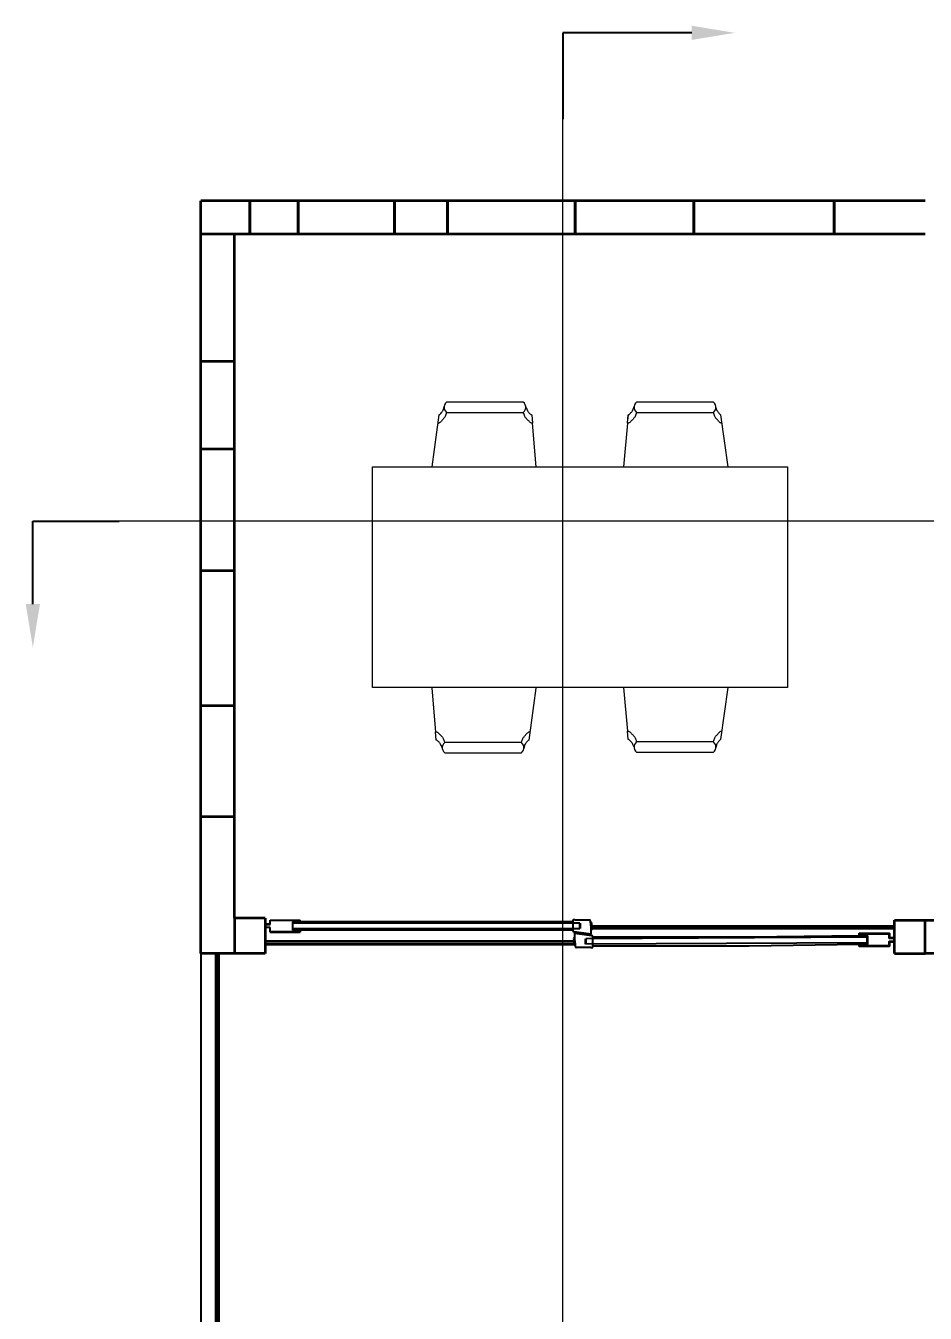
# Model space of a CAD drawing. Header units: inches. Extents: x -1721 to -596, y -6348 to -3031.
# Drawn here: x -606.35 to -602.6, y -3139.7 to -3134.33 of the extents above; entities that cross this region are included whole.
import ezdxf
from ezdxf import colors
from ezdxf.entities.mleader import LeaderData, LeaderLine
from ezdxf.math import Vec2, Vec3

# ---------------------------------------------------------------- set-up
doc = ezdxf.new("R2010")
doc.units = ezdxf.units.IN
doc.header["$MEASUREMENT"] = 0
for name, color, linetype, lineweight in [('A-FLOR-FTPT', 6, 'Continuous', 70), ('A-FURN', 8, 'Continuous', 18), ('A-WALL-FULL', 7, 'Continuous', 35), ('linee di sezione', 3, 'Continuous', 13)]:
    doc.layers.add(name, color=color, linetype=linetype, lineweight=lineweight)
for name, color, linetype in [('INFISSI_finissimi', 250, 'Continuous'), ('INFISSI_montanti', 2, 'Continuous'), ('INFISSI_vetro', 151, 'Continuous'), ('MURATURE', 5, 'Continuous')]:
    doc.layers.add(name, color=color, linetype=linetype)
doc.styles.get("Standard").update_dxf_attribs({"font": 'Arial.ttf'})

msp = doc.modelspace()

# ---------------------------------------------------------------- linework, layer by layer
for p, q in [((-605.3331, -3138.0887), (-605.3539, -3138.0887)), ((-605.3331, -3138.0758), (-605.3331, -3138.0573)), ((-605.3331, -3138.1072), (-605.3331, -3138.0887)), ((-605.2396, -3138.0645), (-605.2074, -3138.0645)), ((-605.2193, -3138.0573), (-605.2074, -3138.0573)), ((-605.2074, -3138.0645), (-605.2074, -3138.0573)), ((-604.0625, -3138.0556), (-604.071, -3138.0556)), ((-604.071, -3138.0556), (-604.071, -3138.1045)), ((-605.2396, -3138.0993), (-605.2074, -3138.0993)), ((-605.2193, -3138.107), (-605.2074, -3138.107)), ((-605.2074, -3138.0993), (-605.2074, -3138.107)), ((-604.071, -3138.1045), (-604.0654, -3138.1056)), ((-603.9878, -3138.1229), (-603.9935, -3138.1218)), ((-603.9878, -3138.1718), (-603.9878, -3138.1229)), ((-605.6223, -3138.1969), (-605.6223, -3144.1269)), ((-603.9963, -3138.1718), (-603.9878, -3138.1718))]:
    msp.add_line(p, q)
at = {"layer": 'A-FLOR-FTPT'}
msp.add_line((-605.5523, -3144.1269), (-605.5523, -3138.1969), dxfattribs=at)
at = {"layer": 'A-FURN'}
for p, q in [((-604.6077, -3135.9218), (-604.6059, -3135.9286)), ((-604.6059, -3135.9286), (-604.6025, -3135.9348)), ((-604.6025, -3135.9348), (-604.5977, -3135.94)), ((-604.2777, -3135.8965), (-604.5977, -3135.8965)), ((-604.5977, -3135.94), (-604.2777, -3135.94)), ((-604.2777, -3135.94), (-604.2729, -3135.9348)), ((-604.2695, -3135.9286), (-604.2678, -3135.9218)), ((-604.2665, -3135.92), (-604.2678, -3135.9147)), ((-604.2678, -3135.9218), (-604.2678, -3135.9147)), ((-603.8166, -3135.92), (-603.8149, -3135.9126)), ((-603.8153, -3135.9218), (-603.8136, -3135.9286)), ((-603.8136, -3135.9286), (-603.8102, -3135.9348)), ((-603.8102, -3135.9348), (-603.8054, -3135.94)), ((-603.4854, -3135.8965), (-603.8054, -3135.8965)), ((-603.8054, -3135.94), (-603.4854, -3135.94)), ((-603.4854, -3135.94), (-603.4806, -3135.9348)), ((-603.4772, -3135.9286), (-603.4754, -3135.9218)), ((-604.6293, -3135.95), (-604.6597, -3136.1666)), ((-604.6292, -3135.95), (-604.6293, -3135.95)), ((-604.2424, -3135.95), (-604.2425, -3135.95)), ((-604.2424, -3135.95), (-604.2393, -3135.985)), ((-604.2235, -3136.1666), (-604.2393, -3135.985)), ((-603.8437, -3135.985), (-603.8596, -3136.1666)), ((-603.8438, -3135.985), (-603.8407, -3135.95)), ((-603.8407, -3135.95), (-603.8428, -3135.974)), ((-603.8406, -3135.95), (-603.8407, -3135.95)), ((-603.4538, -3135.95), (-603.4539, -3135.95)), ((-603.4234, -3136.1666), (-603.4538, -3135.95)), ((-604.6597, -3137.0898), (-604.6439, -3137.2714)), ((-604.2539, -3137.3064), (-604.2235, -3137.0898)), ((-603.8596, -3137.0872), (-603.8438, -3137.2688)), ((-603.4538, -3137.3038), (-603.4234, -3137.0872)), ((-604.6407, -3137.3064), (-604.6439, -3137.2714)), ((-603.8407, -3137.3038), (-603.8438, -3137.2688)), ((-604.6407, -3137.3064), (-604.6407, -3137.3064)), ((-604.6167, -3137.3365), (-604.6154, -3137.3417)), ((-604.6136, -3137.3279), (-604.6154, -3137.3347)), ((-604.6154, -3137.3347), (-604.6154, -3137.3417)), ((-604.6055, -3137.3165), (-604.6103, -3137.3217)), ((-604.2855, -3137.3165), (-604.6055, -3137.3165)), ((-604.2806, -3137.3217), (-604.2855, -3137.3165)), ((-604.2773, -3137.3279), (-604.2806, -3137.3217)), ((-604.2755, -3137.3347), (-604.2773, -3137.3279)), ((-604.254, -3137.3064), (-604.2539, -3137.3064)), ((-603.8407, -3137.3038), (-603.8406, -3137.3038)), ((-603.8166, -3137.3339), (-603.8153, -3137.3391)), ((-603.8136, -3137.3253), (-603.8153, -3137.3321)), ((-603.8153, -3137.3321), (-603.8153, -3137.3391)), ((-603.8054, -3137.3139), (-603.8102, -3137.3191)), ((-603.4854, -3137.3139), (-603.8054, -3137.3139)), ((-603.4806, -3137.3191), (-603.4854, -3137.3139)), ((-603.4772, -3137.3253), (-603.4806, -3137.3191)), ((-603.4754, -3137.3321), (-603.4772, -3137.3253)), ((-603.4539, -3137.3038), (-603.4538, -3137.3038)), ((-604.6055, -3137.3599), (-604.2855, -3137.3599)), ((-603.8054, -3137.3573), (-603.4854, -3137.3573))]:
    msp.add_line(p, q, dxfattribs=at)
for points in [[(-604.6122, -3135.9311), (-604.6092, -3135.9217), (-604.6077, -3135.9147)], [(-604.5977, -3135.8965), (-604.6025, -3135.9017), (-604.6059, -3135.9079), (-604.6077, -3135.9147), (-604.6077, -3135.9218)], [(-604.2678, -3135.9147), (-604.2695, -3135.9079), (-604.2729, -3135.9017), (-604.2777, -3135.8965)], [(-604.2729, -3135.9348), (-604.2695, -3135.9286)], [(-603.8054, -3135.8965), (-603.8102, -3135.9017), (-603.8136, -3135.9079), (-603.8153, -3135.9147)], [(-603.8153, -3135.9147), (-603.8153, -3135.9218)], [(-603.4754, -3135.9218), (-603.4754, -3135.9147), (-603.4772, -3135.9079), (-603.4806, -3135.9017), (-603.4854, -3135.8965)], [(-603.4806, -3135.9348), (-603.4772, -3135.9286)], [(-603.4709, -3135.9311), (-603.4739, -3135.9217), (-603.4756, -3135.9134), (-603.4757, -3135.9132)], [(-604.6154, -3137.3417), (-604.6136, -3137.3485), (-604.6103, -3137.3547), (-604.6055, -3137.3599)], [(-604.6103, -3137.3217), (-604.6136, -3137.3279)], [(-604.2855, -3137.3599), (-604.2806, -3137.3547), (-604.2773, -3137.3485), (-604.2755, -3137.3417), (-604.2755, -3137.3347)], [(-604.271, -3137.3253), (-604.274, -3137.3347), (-604.2755, -3137.3417)], [(-603.8153, -3137.3391), (-603.8136, -3137.3459), (-603.8102, -3137.3521), (-603.8054, -3137.3573)], [(-603.8102, -3137.3191), (-603.8136, -3137.3253)], [(-603.4854, -3137.3573), (-603.4806, -3137.3521), (-603.4772, -3137.3459), (-603.4754, -3137.3391), (-603.4754, -3137.3321)], [(-603.4709, -3137.3227), (-603.4739, -3137.3321), (-603.4754, -3137.3391)]]:
    msp.add_lwpolyline(points, dxfattribs=at)
msp.add_lwpolyline([(-604.907, -3137.0872), (-604.907, -3136.1666), (-603.176, -3136.1666), (-603.176, -3137.0872)], close=True, dxfattribs=at)
for points in [[(-604.6266, -3135.9492), (-604.6257, -3135.9487), (-604.6249, -3135.948), (-604.624, -3135.9472)], [(-604.6135, -3135.9331), (-604.613, -3135.9323), (-604.6124, -3135.9315), (-604.6122, -3135.9311)], [(-604.5977, -3135.94), (-604.5987, -3135.9435), (-604.5997, -3135.9466), (-604.6008, -3135.9493)], [(-604.2745, -3135.9492), (-604.2756, -3135.9465), (-604.2767, -3135.9435), (-604.2777, -3135.94)], [(-604.2665, -3135.92), (-604.262, -3135.9305), (-604.2611, -3135.9318), (-604.2601, -3135.9331)], [(-604.2542, -3135.9409), (-604.2532, -3135.9421), (-604.2522, -3135.9434), (-604.2513, -3135.9445)], [(-604.2513, -3135.9445), (-604.2503, -3135.9454), (-604.2493, -3135.9465), (-604.2483, -3135.9472)], [(-604.2483, -3135.9472), (-604.2473, -3135.948), (-604.2464, -3135.9485), (-604.2454, -3135.9492)], [(-603.8377, -3135.9492), (-603.8367, -3135.9487), (-603.8358, -3135.948), (-603.8348, -3135.9472)], [(-603.8348, -3135.9472), (-603.8338, -3135.9464), (-603.8328, -3135.9454), (-603.8318, -3135.9443)], [(-603.8318, -3135.9443), (-603.8309, -3135.9433), (-603.8299, -3135.9421), (-603.8289, -3135.9409)], [(-603.823, -3135.9331), (-603.822, -3135.9318), (-603.8211, -3135.9305), (-603.8166, -3135.92)], [(-603.8054, -3135.94), (-603.8064, -3135.9435), (-603.8075, -3135.9465), (-603.8086, -3135.9492)], [(-603.4823, -3135.9493), (-603.4833, -3135.9466), (-603.4844, -3135.9435), (-603.4854, -3135.94)], [(-603.4712, -3135.9307), (-603.4707, -3135.9315), (-603.4701, -3135.9323), (-603.4696, -3135.9331)], [(-603.4591, -3135.9472), (-603.4582, -3135.948), (-603.4573, -3135.9488), (-603.4565, -3135.9492)], [(-604.6312, -3135.9853), (-604.6322, -3135.9856), (-604.6332, -3135.9856), (-604.6342, -3135.9855)], [(-604.6281, -3135.984), (-604.6292, -3135.9846), (-604.6302, -3135.9849), (-604.6312, -3135.9853)], [(-604.6293, -3135.95), (-604.6284, -3135.95), (-604.6275, -3135.9497), (-604.6266, -3135.9492)], [(-604.6251, -3135.9818), (-604.6261, -3135.9827), (-604.6271, -3135.9836), (-604.6281, -3135.984)], [(-604.6221, -3135.979), (-604.6231, -3135.98), (-604.6241, -3135.9809), (-604.6251, -3135.9818)], [(-604.619, -3135.9758), (-604.62, -3135.9769), (-604.621, -3135.978), (-604.6221, -3135.979)], [(-604.6099, -3135.966), (-604.6109, -3135.9672), (-604.6119, -3135.9683), (-604.6129, -3135.9694)], [(-604.6068, -3135.9618), (-604.6079, -3135.9634), (-604.6089, -3135.9647), (-604.6099, -3135.966)], [(-604.2713, -3135.9563), (-604.2724, -3135.9542), (-604.2735, -3135.9515), (-604.2745, -3135.9492)], [(-604.2649, -3135.9658), (-604.267, -3135.9634), (-604.2692, -3135.9611), (-604.2713, -3135.9563)], [(-604.2617, -3135.9692), (-604.2628, -3135.9682), (-604.2638, -3135.967), (-604.2649, -3135.9658)], [(-604.2457, -3135.9837), (-604.2468, -3135.9831), (-604.2478, -3135.9823), (-604.2489, -3135.9815)], [(-604.2425, -3135.9849), (-604.2436, -3135.9847), (-604.2446, -3135.9843), (-604.2457, -3135.9837)], [(-604.2454, -3135.9492), (-604.2444, -3135.9497), (-604.2434, -3135.95), (-604.2424, -3135.95)], [(-604.2393, -3135.985), (-604.2404, -3135.9852), (-604.2414, -3135.9852), (-604.2425, -3135.9849)], [(-603.8406, -3135.9849), (-603.8417, -3135.9852), (-603.8427, -3135.9852), (-603.8438, -3135.985)], [(-603.8407, -3135.95), (-603.8397, -3135.95), (-603.8387, -3135.9497), (-603.8377, -3135.9492)], [(-603.8374, -3135.9837), (-603.8385, -3135.9843), (-603.8395, -3135.9845), (-603.8406, -3135.9846)], [(-603.8342, -3135.9815), (-603.8353, -3135.9823), (-603.8363, -3135.9832), (-603.8374, -3135.9837)], [(-603.8182, -3135.9658), (-603.8193, -3135.9671), (-603.8203, -3135.9682), (-603.8214, -3135.9692)], [(-603.8118, -3135.9563), (-603.8139, -3135.9604), (-603.816, -3135.9634), (-603.8182, -3135.9658)], [(-603.8086, -3135.9492), (-603.8096, -3135.9519), (-603.8107, -3135.9542), (-603.8118, -3135.9563)], [(-603.4732, -3135.966), (-603.4742, -3135.9647), (-603.4752, -3135.9636), (-603.4762, -3135.9622)], [(-603.4702, -3135.9694), (-603.4712, -3135.9683), (-603.4722, -3135.9671), (-603.4732, -3135.966)], [(-603.461, -3135.979), (-603.462, -3135.978), (-603.4631, -3135.9769), (-603.4641, -3135.9758)], [(-603.458, -3135.9818), (-603.459, -3135.981), (-603.46, -3135.98), (-603.461, -3135.979)], [(-603.455, -3135.984), (-603.456, -3135.9834), (-603.457, -3135.9827), (-603.458, -3135.9818)], [(-603.4565, -3135.9492), (-603.4556, -3135.9497), (-603.4547, -3135.95), (-603.4538, -3135.95)], [(-603.4519, -3135.9853), (-603.4529, -3135.9851), (-603.4539, -3135.9846), (-603.455, -3135.984)], [(-603.4489, -3135.9855), (-603.4499, -3135.9857), (-603.4509, -3135.9856), (-603.4519, -3135.9853)], [(-604.6439, -3137.2714), (-604.6428, -3137.2712), (-604.6418, -3137.2713), (-604.6407, -3137.2715)], [(-604.6407, -3137.2715), (-604.6396, -3137.2717), (-604.6386, -3137.2722), (-604.6375, -3137.2728)], [(-604.6375, -3137.2728), (-604.6364, -3137.2734), (-604.6354, -3137.2741), (-604.6343, -3137.2749)], [(-604.6215, -3137.2872), (-604.6204, -3137.2883), (-604.6193, -3137.2895), (-604.6183, -3137.2906)], [(-604.6183, -3137.2906), (-604.6161, -3137.2931), (-604.614, -3137.2953), (-604.6119, -3137.3001)], [(-604.2763, -3137.2946), (-604.2753, -3137.2931), (-604.2743, -3137.2917), (-604.2733, -3137.2905)], [(-604.2733, -3137.2905), (-604.2723, -3137.2892), (-604.2713, -3137.2881), (-604.2702, -3137.287)], [(-604.2642, -3137.2806), (-604.2631, -3137.2796), (-604.2621, -3137.2785), (-604.2611, -3137.2775)], [(-604.2611, -3137.2775), (-604.2601, -3137.2764), (-604.2591, -3137.2755), (-604.2581, -3137.2746)], [(-604.2581, -3137.2746), (-604.2571, -3137.2738), (-604.256, -3137.2729), (-604.255, -3137.2724)], [(-604.255, -3137.2724), (-604.254, -3137.2718), (-604.253, -3137.2716), (-604.252, -3137.2714)], [(-604.252, -3137.2714), (-604.251, -3137.2708), (-604.25, -3137.2708), (-604.2489, -3137.271)], [(-603.8438, -3137.2688), (-603.8427, -3137.2686), (-603.8417, -3137.2687), (-603.8406, -3137.2689)], [(-603.8406, -3137.2689), (-603.8395, -3137.2691), (-603.8385, -3137.2696), (-603.8374, -3137.2702)], [(-603.8374, -3137.2702), (-603.8363, -3137.2708), (-603.8353, -3137.2715), (-603.8342, -3137.2723)], [(-603.8214, -3137.2846), (-603.8203, -3137.2857), (-603.8193, -3137.2869), (-603.8182, -3137.288)], [(-603.8182, -3137.288), (-603.816, -3137.2905), (-603.8139, -3137.2927), (-603.8118, -3137.2975)], [(-603.4762, -3137.292), (-603.4752, -3137.2905), (-603.4742, -3137.2891), (-603.4732, -3137.2879)], [(-603.4732, -3137.2879), (-603.4722, -3137.2866), (-603.4712, -3137.2855), (-603.4702, -3137.2844)], [(-603.4641, -3137.278), (-603.4631, -3137.277), (-603.462, -3137.2759), (-603.461, -3137.2749)], [(-603.461, -3137.2749), (-603.46, -3137.2738), (-603.459, -3137.2729), (-603.458, -3137.272)], [(-603.458, -3137.272), (-603.457, -3137.2711), (-603.456, -3137.2703), (-603.455, -3137.2698)], [(-603.455, -3137.2698), (-603.4539, -3137.2692), (-603.4529, -3137.269), (-603.4519, -3137.2688)], [(-603.4519, -3137.2688), (-603.4509, -3137.2682), (-603.4499, -3137.2682), (-603.4489, -3137.2684)], [(-604.6378, -3137.3072), (-604.6388, -3137.3067), (-604.6398, -3137.3064), (-604.6407, -3137.3064)], [(-604.6349, -3137.3092), (-604.6358, -3137.3084), (-604.6368, -3137.3079), (-604.6378, -3137.3072)], [(-604.6319, -3137.3119), (-604.6329, -3137.311), (-604.6339, -3137.3099), (-604.6349, -3137.3092)], [(-604.629, -3137.3156), (-604.63, -3137.3143), (-604.6309, -3137.313), (-604.6319, -3137.3119)], [(-604.6167, -3137.3365), (-604.6211, -3137.3259), (-604.6221, -3137.3247), (-604.6231, -3137.3234)], [(-604.6119, -3137.3001), (-604.6108, -3137.3022), (-604.6097, -3137.3049), (-604.6087, -3137.3072)], [(-604.6087, -3137.3072), (-604.6076, -3137.3099), (-604.6065, -3137.313), (-604.6055, -3137.3165)], [(-604.2855, -3137.3165), (-604.2844, -3137.3129), (-604.2834, -3137.3099), (-604.2824, -3137.3072)], [(-604.2697, -3137.3234), (-604.2702, -3137.3241), (-604.2707, -3137.3249), (-604.271, -3137.3253)], [(-604.2566, -3137.3072), (-604.2574, -3137.3077), (-604.2583, -3137.3084), (-604.2592, -3137.3092)], [(-604.2539, -3137.3064), (-604.2548, -3137.3064), (-604.2557, -3137.3067), (-604.2566, -3137.3072)], [(-603.8377, -3137.3046), (-603.8387, -3137.3041), (-603.8397, -3137.3038), (-603.8407, -3137.3038)], [(-603.8348, -3137.3066), (-603.8358, -3137.3058), (-603.8367, -3137.3053), (-603.8377, -3137.3046)], [(-603.8318, -3137.3093), (-603.8328, -3137.3084), (-603.8338, -3137.3073), (-603.8348, -3137.3066)], [(-603.8289, -3137.313), (-603.8299, -3137.3117), (-603.8309, -3137.3104), (-603.8318, -3137.3093)], [(-603.8166, -3137.3339), (-603.8211, -3137.3233), (-603.822, -3137.3221), (-603.823, -3137.3208)], [(-603.8118, -3137.2975), (-603.8107, -3137.2996), (-603.8096, -3137.3023), (-603.8086, -3137.3046)], [(-603.8086, -3137.3046), (-603.8075, -3137.3073), (-603.8064, -3137.3104), (-603.8054, -3137.3139)], [(-603.4854, -3137.3139), (-603.4844, -3137.3103), (-603.4833, -3137.3073), (-603.4823, -3137.3046)], [(-603.4696, -3137.3208), (-603.4701, -3137.3215), (-603.4707, -3137.3223), (-603.4709, -3137.3227)], [(-603.4565, -3137.3046), (-603.4573, -3137.3051), (-603.4582, -3137.3058), (-603.4591, -3137.3066)], [(-603.4538, -3137.3038), (-603.4547, -3137.3038), (-603.4556, -3137.3041), (-603.4565, -3137.3046)]]:
    msp.add_open_spline(points, degree=3, dxfattribs=at)
for points, knots in [([(-604.624, -3135.9472), (-604.6222, -3135.9456), (-604.6196, -3135.9422), (-604.6161, -3135.937), (-604.6144, -3135.9344), (-604.6135, -3135.9331)], [-0.8333326, -0.8333326, -0.8333326, -0.8333326, -0.6666667, -0.5833333, -0.5000001, -0.5000001, -0.5000001, -0.5000001]), ([(-604.2601, -3135.9331), (-604.2591, -3135.9344), (-604.2571, -3135.9371), (-604.2552, -3135.9396), (-604.2542, -3135.9409)], [-0.4999999, -0.4999999, -0.4999999, -0.4999999, -0.4166667, -0.3333333, -0.3333333, -0.3333333, -0.3333333]), ([(-603.8289, -3135.9409), (-603.8279, -3135.9396), (-603.826, -3135.937), (-603.824, -3135.9344), (-603.823, -3135.9331)], [0.3333333, 0.3333333, 0.3333333, 0.3333333, 0.4166667, 0.4999999, 0.4999999, 0.4999999, 0.4999999]), ([(-603.4762, -3135.9618), (-603.4773, -3135.9602), (-603.4793, -3135.9569), (-603.4813, -3135.9514), (-603.4823, -3135.9486)], [-0.2499995, -0.2499995, -0.2499995, -0.2499995, -0.1666667, -0.0833336, -0.0833336, -0.0833336, -0.0833336]), ([(-603.4696, -3135.9331), (-603.4687, -3135.9344), (-603.467, -3135.937), (-603.4644, -3135.9409), (-603.4617, -3135.9445), (-603.46, -3135.9463), (-603.4591, -3135.9472)], [0.5000001, 0.5000001, 0.5000001, 0.5000001, 0.5833333, 0.6666667, 0.75, 0.8333326, 0.8333326, 0.8333326, 0.8333326]), ([(-604.6129, -3135.9694), (-604.6139, -3135.9705), (-604.616, -3135.9725), (-604.618, -3135.9747), (-604.619, -3135.9758)], [0.416667, 0.416667, 0.416667, 0.416667, 0.5, 0.5833333, 0.5833333, 0.5833333, 0.5833333]), ([(-604.6008, -3135.9493), (-604.6018, -3135.952), (-604.6038, -3135.9567), (-604.6058, -3135.9602), (-604.6068, -3135.9618)], [0.0833336, 0.0833336, 0.0833336, 0.0833336, 0.1666667, 0.2499995, 0.2499995, 0.2499995, 0.2499995]), ([(-604.2489, -3135.9815), (-604.25, -3135.9806), (-604.2521, -3135.9787), (-604.2553, -3135.9755), (-604.2585, -3135.9723), (-604.2606, -3135.9703), (-604.2617, -3135.9692)], [-0.75, -0.75, -0.75, -0.75, -0.6666667, -0.5833333, -0.5, -0.4166668, -0.4166668, -0.4166668, -0.4166668]), ([(-603.8278, -3135.9755), (-603.8289, -3135.9766), (-603.831, -3135.9788), (-603.8331, -3135.9806), (-603.8342, -3135.9815)], [0.5833334, 0.5833334, 0.5833334, 0.5833334, 0.6666667, 0.75, 0.75, 0.75, 0.75]), ([(-603.8214, -3135.9692), (-603.8225, -3135.9703), (-603.8246, -3135.9723), (-603.8267, -3135.9745), (-603.8278, -3135.9755)], [0.4166668, 0.4166668, 0.4166668, 0.4166668, 0.5, 0.5833333, 0.5833333, 0.5833333, 0.5833333]), ([(-603.4641, -3135.9758), (-603.4651, -3135.9747), (-603.4671, -3135.9725), (-603.4691, -3135.9705), (-603.4702, -3135.9694)], [-0.5833333, -0.5833333, -0.5833333, -0.5833333, -0.5, -0.416667, -0.416667, -0.416667, -0.416667]), ([(-604.6343, -3137.2749), (-604.6332, -3137.2758), (-604.6311, -3137.2777), (-604.6289, -3137.2798), (-604.6279, -3137.2809)], [-0.75, -0.75, -0.75, -0.75, -0.6666667, -0.5833334, -0.5833334, -0.5833334, -0.5833334]), ([(-604.6279, -3137.2809), (-604.6268, -3137.282), (-604.6247, -3137.2841), (-604.6225, -3137.2861), (-604.6215, -3137.2872)], [-0.5833333, -0.5833333, -0.5833333, -0.5833333, -0.5, -0.4166668, -0.4166668, -0.4166668, -0.4166668]), ([(-604.2702, -3137.287), (-604.2692, -3137.286), (-604.2672, -3137.2839), (-604.2652, -3137.2817), (-604.2642, -3137.2806)], [0.416667, 0.416667, 0.416667, 0.416667, 0.5, 0.5833333, 0.5833333, 0.5833333, 0.5833333]), ([(-603.8342, -3137.2723), (-603.8331, -3137.2732), (-603.831, -3137.2751), (-603.8289, -3137.2772), (-603.8278, -3137.2783)], [-0.75, -0.75, -0.75, -0.75, -0.6666667, -0.5833334, -0.5833334, -0.5833334, -0.5833334]), ([(-603.8278, -3137.2783), (-603.8267, -3137.2794), (-603.8246, -3137.2815), (-603.8225, -3137.2835), (-603.8214, -3137.2846)], [-0.5833333, -0.5833333, -0.5833333, -0.5833333, -0.5, -0.4166668, -0.4166668, -0.4166668, -0.4166668]), ([(-603.4702, -3137.2844), (-603.4691, -3137.2834), (-603.4671, -3137.2813), (-603.4651, -3137.2791), (-603.4641, -3137.278)], [0.416667, 0.416667, 0.416667, 0.416667, 0.5, 0.5833333, 0.5833333, 0.5833333, 0.5833333]), ([(-604.6231, -3137.3234), (-604.6241, -3137.3221), (-604.626, -3137.3194), (-604.628, -3137.3169), (-604.629, -3137.3156)], [-0.4999999, -0.4999999, -0.4999999, -0.4999999, -0.4166667, -0.3333333, -0.3333333, -0.3333333, -0.3333333]), ([(-604.2824, -3137.3072), (-604.2814, -3137.3045), (-604.2794, -3137.2998), (-604.2773, -3137.2962), (-604.2763, -3137.2946)], [0.0833336, 0.0833336, 0.0833336, 0.0833336, 0.1666667, 0.2499995, 0.2499995, 0.2499995, 0.2499995]), ([(-604.2592, -3137.3092), (-604.2609, -3137.3109), (-604.2636, -3137.3142), (-604.2671, -3137.3194), (-604.2688, -3137.3221), (-604.2697, -3137.3234)], [-0.8333326, -0.8333326, -0.8333326, -0.8333326, -0.6666667, -0.5833333, -0.5000001, -0.5000001, -0.5000001, -0.5000001]), ([(-603.823, -3137.3208), (-603.824, -3137.3195), (-603.826, -3137.3168), (-603.8279, -3137.3143), (-603.8289, -3137.313)], [-0.4999999, -0.4999999, -0.4999999, -0.4999999, -0.4166667, -0.3333333, -0.3333333, -0.3333333, -0.3333333]), ([(-603.4823, -3137.3046), (-603.4813, -3137.3019), (-603.4793, -3137.2972), (-603.4773, -3137.2936), (-603.4762, -3137.292)], [0.0833336, 0.0833336, 0.0833336, 0.0833336, 0.1666667, 0.2499995, 0.2499995, 0.2499995, 0.2499995]), ([(-603.4591, -3137.3066), (-603.4609, -3137.3083), (-603.4635, -3137.3116), (-603.467, -3137.3168), (-603.4687, -3137.3195), (-603.4696, -3137.3208)], [-0.8333326, -0.8333326, -0.8333326, -0.8333326, -0.6666667, -0.5833333, -0.5000001, -0.5000001, -0.5000001, -0.5000001])]:
    msp.add_open_spline(points, degree=3, knots=knots, dxfattribs=at)
at = {"layer": 'A-WALL-FULL'}
for p, q in [((-602.6023, -3135.0569), (-605.6223, -3135.0569)), ((-605.6223, -3138.1969), (-605.6223, -3135.0569)), ((-605.4181, -3135.056), (-605.4181, -3135.196)), ((-605.4181, -3135.196), (-605.4181, -3135.056)), ((-605.4181, -3135.056), (-605.4181, -3135.196)), ((-605.2157, -3135.056), (-605.2157, -3135.196)), ((-605.2157, -3135.196), (-605.2157, -3135.056)), ((-605.2157, -3135.056), (-605.2157, -3135.196)), ((-604.815, -3135.056), (-604.815, -3135.196)), ((-604.815, -3135.196), (-604.815, -3135.056)), ((-604.815, -3135.056), (-604.815, -3135.196)), ((-604.5933, -3135.056), (-604.5933, -3135.196)), ((-604.5933, -3135.196), (-604.5933, -3135.056)), ((-604.5933, -3135.056), (-604.5933, -3135.196)), ((-604.061, -3135.056), (-604.061, -3135.196)), ((-604.061, -3135.196), (-604.061, -3135.056)), ((-604.061, -3135.056), (-604.061, -3135.196)), ((-603.5675, -3135.056), (-603.5675, -3135.196)), ((-603.5675, -3135.196), (-603.5675, -3135.056)), ((-603.5675, -3135.056), (-603.5675, -3135.196)), ((-602.9813, -3135.0569), (-602.9813, -3135.1969)), ((-602.9813, -3135.1969), (-602.9813, -3135.0569)), ((-602.9813, -3135.0569), (-602.9813, -3135.1969)), ((-605.4823, -3135.1969), (-605.6223, -3135.1969)), ((-602.6023, -3135.1969), (-605.4823, -3135.1969)), ((-605.4823, -3138.0491), (-605.4823, -3135.1969)), ((-605.4823, -3135.7278), (-605.6223, -3135.7278)), ((-605.4823, -3136.0937), (-605.6223, -3136.0937)), ((-605.6223, -3136.5997), (-605.4823, -3136.5997)), ((-605.6228, -3137.1626), (-605.4828, -3137.1626)), ((-605.4823, -3137.6269), (-605.6216, -3137.6269)), ((-605.3539, -3138.0491), (-605.4823, -3138.0491)), ((-605.4823, -3138.0491), (-605.4823, -3138.1969)), ((-605.3539, -3138.0491), (-605.3539, -3138.1969)), ((-602.7306, -3138.1969), (-602.7306, -3138.0569)), ((-602.7306, -3138.0569), (-602.6023, -3138.0569)), ((-602.6023, -3138.1969), (-602.6023, -3138.0569)), ((-602.6023, -3138.0569), (-602.3523, -3138.0569)), ((-605.3539, -3138.1969), (-605.6223, -3138.1969)), ((-602.7306, -3138.1969), (-602.6023, -3138.1969)), ((-602.3523, -3138.1969), (-602.6023, -3138.1969))]:
    msp.add_line(p, q, dxfattribs=at)
at = {"layer": 'A-WALL-FULL', "color": 7}
for p, q in [((-605.3331, -3138.0758), (-605.3539, -3138.0758)), ((-604.0415, -3138.0707), (-604.0416, -3138.0922)), ((-605.2193, -3138.107), (-605.3331, -3138.1072)), ((-604.0173, -3138.157), (-604.0173, -3138.1355))]:
    msp.add_line(p, q, dxfattribs=at)
for points in [[(-603.9917, -3138.0832), (-602.7698, -3138.0832), (-602.7306, -3138.0831)], [(-602.7306, -3138.1332), (-602.7513, -3138.1332), (-602.7513, -3138.1147), (-602.8652, -3138.115), (-602.8771, -3138.115), (-602.8771, -3138.1226), (-602.8448, -3138.1226), (-602.8448, -3138.1422), (-602.8448, -3138.1574), (-602.8771, -3138.1574), (-602.8771, -3138.1646), (-602.8652, -3138.1646), (-602.7513, -3138.1646), (-602.7513, -3138.1461), (-602.7306, -3138.1461)]]:
    msp.add_lwpolyline(points, dxfattribs=at)
at = {"layer": 'INFISSI_finissimi', "color": 7}
for p, q in [((-603.9909, -3138.0923), (-602.7306, -3138.0923)), ((-605.3539, -3138.1438), (-604.0671, -3138.1438)), ((-605.3539, -3138.1528), (-604.0661, -3138.1528)), ((-605.3539, -3138.1596), (-604.0652, -3138.1596))]:
    msp.add_line(p, q, dxfattribs=at)
msp.add_lwpolyline([(-602.7306, -3138.09), (-603.9911, -3138.09)], dxfattribs=at)
for centre, start, end in [((-604.23, -3138.1055), 2.5759, 9.0507), ((-603.8288, -3138.1219), 182.5759, 189.0507)]:
    msp.add_arc(centre, 0.2393, start, end, dxfattribs=at)
at = {"layer": 'INFISSI_montanti', "color": 7}
for p, q in [((-605.3331, -3138.0573), (-605.2193, -3138.0573)), ((-605.2396, -3138.0645), (-605.2396, -3138.0797)), ((-605.2396, -3138.0797), (-605.2396, -3138.0993)), ((-603.9963, -3138.0656), (-603.9976, -3138.0656)), ((-604.0653, -3138.1299), (-604.0645, -3138.1299)), ((-603.9936, -3138.0975), (-603.9943, -3138.0975)), ((-604.0625, -3138.1618), (-604.0612, -3138.1618))]:
    msp.add_line(p, q, dxfattribs=at)
for centre, radius, start, end in [((-604.23, -3138.1055), 0.2358, 1.9389, 9.74), ((-603.9963, -3138.0682), 0.00266, 9.0507, 90), ((-603.9936, -3138.0948), 0.00266, 270, 2.5759), ((-604.0653, -3138.1325), 0.00266, 90, 182.5759), ((-603.8288, -3138.1219), 0.2358, 181.9389, 189.74), ((-604.0625, -3138.1591), 0.00266, 189.0507, 270)]:
    msp.add_arc(centre, radius, start, end, dxfattribs=at)
at = {"layer": 'INFISSI_vetro', "color": 4}
for p, q in [((-604.0415, -3138.0707), (-605.2396, -3138.0707)), ((-605.2396, -3138.0922), (-604.0416, -3138.0922)), ((-604.071, -3138.0645), (-605.2074, -3138.0645)), ((-604.071, -3138.0998), (-605.2074, -3138.0993)), ((-602.8448, -3138.1288), (-604.0173, -3138.1355)), ((-604.0173, -3138.1569), (-602.8448, -3138.1512))]:
    msp.add_line(p, q, dxfattribs=at)
for points in [[(-602.8771, -3138.1226), (-603.3368, -3138.1284), (-603.9878, -3138.1283)], [(-603.9878, -3138.1641), (-603.3368, -3138.1641), (-602.8771, -3138.1574)]]:
    msp.add_lwpolyline(points, dxfattribs=at)
at = {"layer": 'linee di sezione', "lineweight": 13}
for p, q in [((-604.113, -3144.4343), (-604.113, -3134.7169)), ((-596.2123, -3136.3931), (-605.9623, -3136.3931))]:
    msp.add_line(p, q, dxfattribs=at)
at = {"layer": 'MURATURE', "color": 7}
for p, q in [((-604.0625, -3138.0556), (-604.001, -3138.0556)), ((-603.9957, -3138.1153), (-604.0654, -3138.1056)), ((-604.0631, -3138.1121), (-603.9935, -3138.1218)), ((-603.9963, -3138.1718), (-604.0579, -3138.1718))]:
    msp.add_line(p, q, dxfattribs=at)
for points in [[(-603.9957, -3138.1153, 0.499787), (-603.9944, -3138.114, 0.060935), (-603.9992, -3138.057, 0.355087), (-604.001, -3138.0556)], [(-604.0631, -3138.1121, 0.499787), (-604.0644, -3138.1134, 0.060935), (-604.0596, -3138.1704, 0.355087), (-604.0579, -3138.1718)]]:
    msp.add_lwpolyline(points, format="xyb", dxfattribs=at)

# ---------------------------------------------------------------- leaders
at = {"layer": 'linee di sezione', "lineweight": 13}
ml = msp.add_multileader_mtext('Standard', dxfattribs=at)
ml.set_content('', color=256)
ml.set_leader_properties()
ml.build(insert=Vec2(0, 0))
ml.multileader.update_dxf_attribs({"dogleg_length": 0.36, "arrow_head_size": 0.18})
ctx = ml.context
ctx.base_point, ctx.char_height, ctx.arrow_head_size, ctx.landing_gap_size, ctx.plane_origin, ctx.plane_x_axis, ctx.plane_y_axis = Vec3(-604.113, -3134.8969), 0.18, 0.18, 0.09, Vec3(-603.3959, -3134.3569), Vec3(0, 1), Vec3(-1, 0)
ctx.text_align_type = 2
notes = []
notes.append((ctx, [(0, (1, 1, 0), (-604.113, -3134.3569), (0, -1), 0.36, [(0, [(-603.3959, -3134.3569)], 0, [])])]))
ctx.mtext.insert, ctx.mtext.text_direction, ctx.mtext.rotation, ctx.mtext.alignment, ctx.mtext.flow_direction = Vec3(-604.203, -3134.8069), Vec3(0, 1), 1.570796, 3, 5
ml = msp.add_multileader_mtext('Standard', dxfattribs=at)
ml.set_content('', color=256)
ml.set_leader_properties()
ml.build(insert=Vec2(0, 0))
ml.multileader.update_dxf_attribs({"dogleg_length": 0.36, "arrow_head_size": 0.18})
ctx = ml.context
ctx.base_point, ctx.char_height, ctx.arrow_head_size, ctx.landing_gap_size, ctx.plane_origin, ctx.plane_x_axis, ctx.plane_y_axis = Vec3(-605.7823, -3136.3931), 0.18, 0.18, 0.09, Vec3(-606.3223, -3136.9196), Vec3(-1, 0), Vec3(0, -1)
ctx.text_align_type = 2
notes.append((ctx, [(0, (1, 1, 0), (-606.3223, -3136.3931), (1, 0), 0.36, [(0, [(-606.3223, -3136.9196)], 0, [])])]))
ctx.mtext.insert, ctx.mtext.text_direction, ctx.mtext.rotation, ctx.mtext.alignment, ctx.mtext.flow_direction = Vec3(-605.8723, -3136.4831), Vec3(-1, 0), 3.141593, 3, 5
for ctx, leaders in notes:
    for number, flags, end, landing, length, lines in leaders:
        leader = LeaderData()
        leader.index, (leader.has_last_leader_line, leader.has_dogleg_vector, leader.attachment_direction) = number, flags
        leader.last_leader_point, leader.dogleg_vector, leader.dogleg_length = Vec3(end), Vec3(landing), length
        for number, points, colour, breaks in lines:
            line = LeaderLine()
            line.index, line.vertices, line.color, line.breaks = number, Vec3.list(points), colors.encode_raw_color(colour), breaks
            leader.lines.append(line)
        ctx.leaders.append(leader)

doc.saveas('drawing.dxf')
